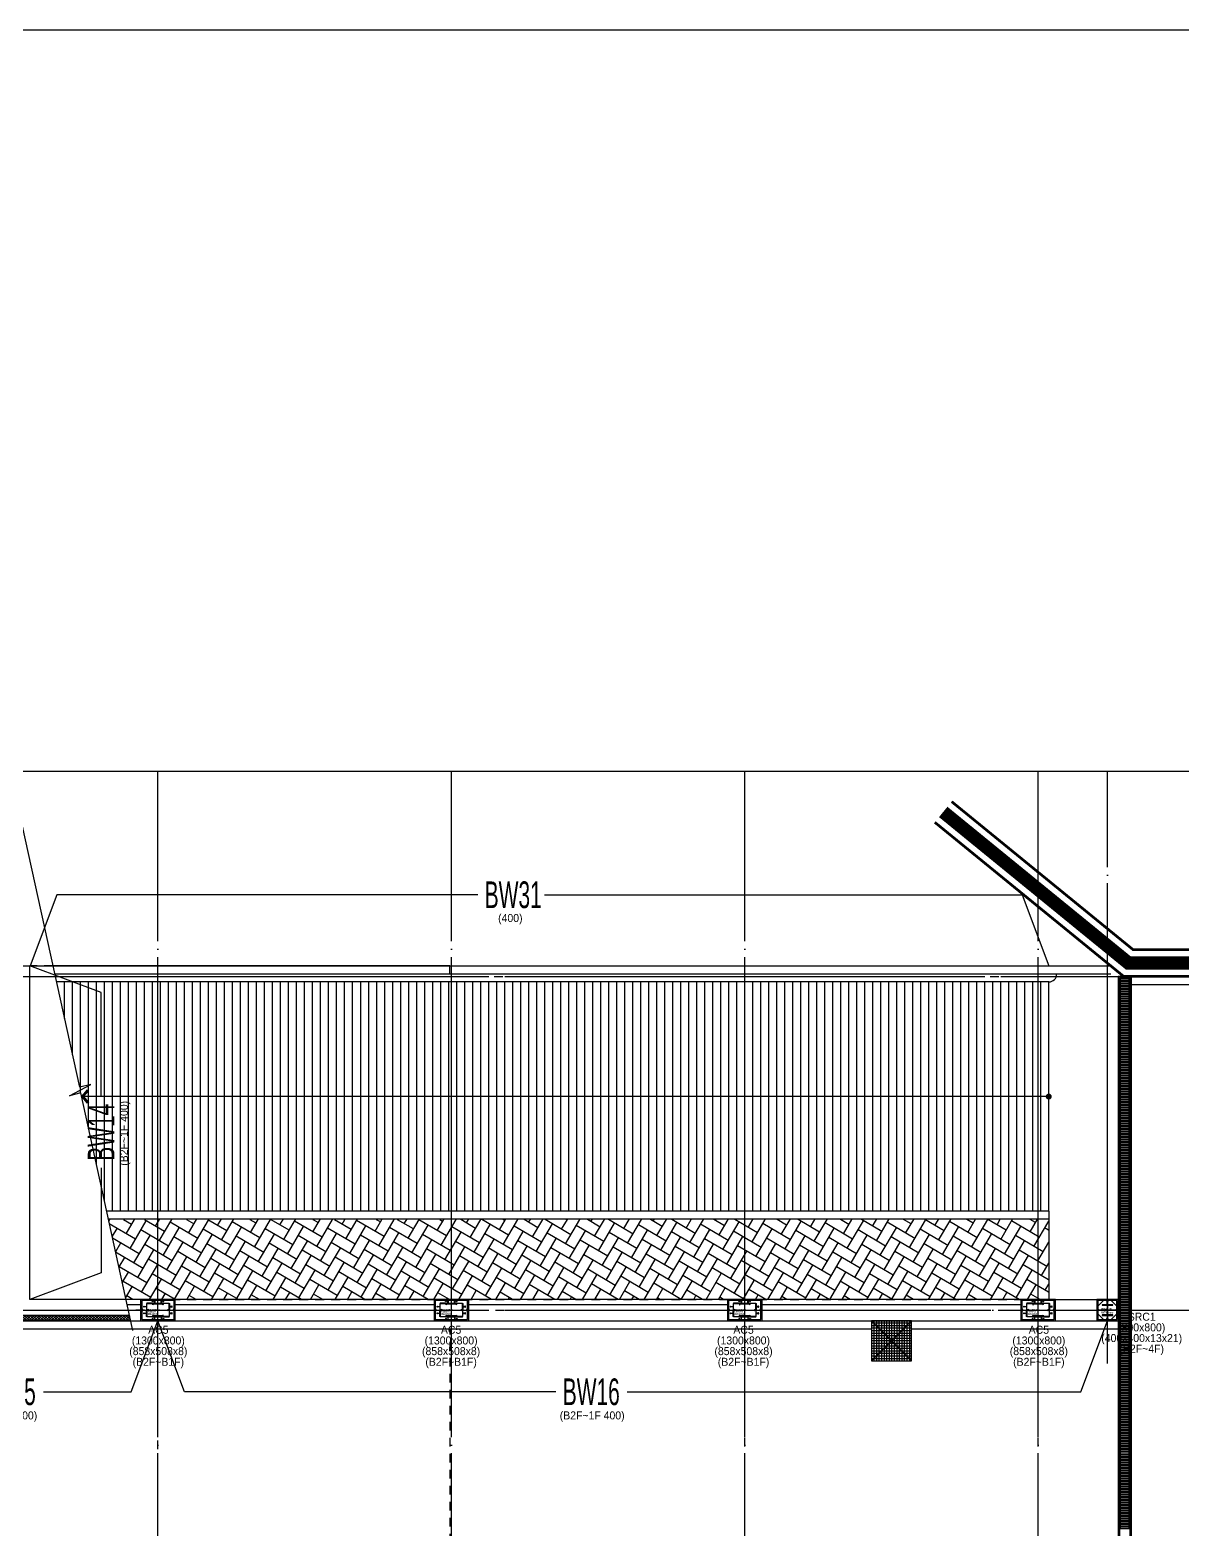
# Model space of a CAD drawing. Header units: millimetres. Extents: x -47382 to 204618, y -51045 to 127155.
# Drawn here: x 75200 to 118398, y 70961 to 127155 of the extents above; entities that cross this region are included whole.
import ezdxf
from ezdxf.enums import TextEntityAlignment as Align

# ---------------------------------------------------------------- set-up
doc = ezdxf.new("R2010")
doc.units = ezdxf.units.MM
doc.header["$LTSCALE"] = 300
doc.header["$MEASUREMENT"] = 0
for name, pattern in [('CEN', [62, 60, -1, 0, -1]), ('DASHED', [0.75, 0.5, -0.25]), ('HID', [2, 1.1, -0.9])]:
    doc.linetypes.add(name, pattern=pattern)
doc.layers.get('0').update_dxf_attribs({"linetype": 'CONTINUOUS'})
doc.layers.get('Defpoints').update_dxf_attribs({"color": 153, "linetype": 'CONTINUOUS'})
for name, color, linetype in [('A-ANNO-CUTL', 7, 'CONTINUOUS'), ('A-ELE3', 4, 'CONTINUOUS'), ('A-FLOR-PFIX', 6, 'CONTINUOUS'), ('A-FLOR-STRA-ETC', 7, 'CONTINUOUS'), ('A-FLOR-STRA-MAIN', 4, 'CONTINUOUS'), ('A-SITE-CIRC', 95, 'CONTINUOUS'), ('A-ST-AXIS-CEN', 252, 'CEN'), ('A-ST-COL', 2, 'CONTINUOUS'), ('A-ST-CONC', 2, 'CONTINUOUS'), ('A-WALL-MASN', 3, 'CONTINUOUS'), ('AA-CJ', 4, 'HID'), ('Bound', 9, 'CONTINUOUS'), ('ELE3', 4, 'CONTINUOUS'), ('H', 8, 'CONTINUOUS'), ('HID', 7, 'HID'), ('OPEN2', 5, 'CONTINUOUS'), ('블럭', 5, 'CONTINUOUS'), ('사업부지', 7, 'CONTINUOUS'), ('절토옹벽', 2, 'CONTINUOUS')]:
    doc.layers.add(name, color=color, linetype=linetype)
doc.layers.add('Defpoint', color=161, linetype='CONTINUOUS', plot=False)
doc.layers.add('보조근', color=7, linetype='CONTINUOUS', lineweight=0)
doc.styles.add('ksm', font='')
doc.styles.add('SH_대대리576', font='NanumGothicBold.ttf')
doc.styles.add('돋움', font='')
doc.styles.get('ksm').set_extended_font_data('Dotum')
doc.styles.get('돋움').set_extended_font_data('Dotum')

# ---------------------------------------------------------------- blocks, each defined once
blk = doc.blocks.new('XR-평면도$0$8F-PLAN$0$arrow2')
at = {"color": 8}
blk.add_lwpolyline([(0, 0.87), (0.74, 0), (0, -0.87), (0.15, -1), (1, 0), (0.15, 1)], close=True, dxfattribs=at)
for points in [[(0, 0.87), (0.15, 1), (0.74, 0), (1, 0)], [(0.74, 0), (1, 0), (0, -0.87), (0.15, -1)]]:
    blk.add_solid(points, dxfattribs=at)
blk = doc.blocks.new('G$CFB26BE8E')
at = {"layer": 'ELE3'}
blk.add_lwpolyline([(0, 0), (1500, 0), (1500, 1500), (0, 1500)], close=True, dxfattribs=at)
at = {"layer": 'H'}
for p, q in [((1500, 1405), (0, 1405)), ((1500, 1310), (0, 1310)), ((1500, 1215), (0, 1215)), ((95, 1500), (95, 0)), ((190, 1500), (190, 0)), ((285, 1500), (285, 0)), ((380, 1500), (380, 0)), ((475, 1500), (475, 0)), ((570, 1500), (570, 0)), ((665, 1500), (665, 0)), ((760, 1500), (760, 0)), ((855, 1500), (855, 0)), ((950, 1500), (950, 0)), ((1045, 1500), (1045, 0)), ((1140, 1500), (1140, 0)), ((1235, 1500), (1235, 0)), ((1330, 1500), (1330, 0)), ((1425, 1500), (1425, 0)), ((1500, 1120), (0, 1120)), ((1500, 1025), (0, 1025)), ((1500, 930), (0, 930)), ((1500, 835), (0, 835)), ((1500, 740), (0, 740)), ((1500, 645), (0, 645)), ((1500, 550), (0, 550)), ((1500, 455), (0, 455)), ((1500, 360), (0, 360)), ((1500, 265), (0, 265)), ((1500, 170), (0, 170)), ((1500, 75), (0, 75))]:
    blk.add_line(p, q, dxfattribs=at)
at = {"layer": 'OPEN2'}
for p, q in [((0, 1500), (1500, 0)), ((0, 0), (1500, 1500))]:
    blk.add_line(p, q, dxfattribs=at)
blk = doc.blocks.new('xbar')
at = {"layer": 'Defpoints'}
blk.add_lwpolyline([(-21, 21), (21, 21), (21, -21), (-21, -21)], close=True, dxfattribs=at)
at = {"layer": '보조근'}
for p, q in [((-21, -21), (21, 21)), ((-21, 21), (21, -21))]:
    blk.add_line(p, q, dxfattribs=at)
blk = doc.blocks.new('AC5(b2~b1f)')
for points in [[(495, 674), (845, 674), (845, 644), (495, 644)], [(495, 166), (845, 166), (845, 196), (495, 196)]]:
    blk.add_hatch(color=9).paths.add_polyline_path(points)
for points in [[(151, 538), (151, 530), (141, 530), (141, 564), (151, 564), (151, 556), (241, 556), (241, 538)], [(536, 764), (528, 764), (528, 774), (562, 774), (562, 764), (554, 764), (554, 674), (536, 674)], [(786, 764), (778, 764), (778, 774), (812, 774), (812, 764), (804, 764), (804, 674), (786, 674)], [(1189, 538), (1189, 530), (1199, 530), (1199, 564), (1189, 564), (1189, 556), (1099, 556), (1099, 538)], [(151, 284), (151, 276), (141, 276), (141, 310), (151, 310), (151, 302), (241, 302), (241, 284)], [(536, 76), (528, 76), (528, 66), (562, 66), (562, 76), (554, 76), (554, 166), (536, 166)], [(786, 76), (778, 76), (778, 66), (812, 66), (812, 76), (804, 76), (804, 166), (786, 166)], [(1189, 284), (1189, 276), (1199, 276), (1199, 310), (1189, 310), (1189, 302), (1099, 302), (1099, 284)]]:
    blk.add_lwpolyline(points, close=True)
at = {"color": 8, "linetype": 'Continuous'}
for points in [[(495, 674), (845, 674), (845, 644), (495, 644)], [(495, 166), (845, 166), (845, 196), (495, 196)]]:
    blk.add_lwpolyline(points, close=True, dxfattribs=at)
at = {"layer": 'A-ST-COL', "color": 2, "linetype": 'Continuous'}
for p, q in [((1280, 780), (60, 780)), ((60, 780), (60, 60)), ((1280, 60), (1280, 780)), ((60, 60), (1280, 60))]:
    blk.add_line(p, q, dxfattribs=at)
for points in [[(486, 650), (475, 619), (482, 616), (494, 647, 0.520567), (475, 674), (261, 674, 0.414214), (241, 654), (241, 440, 0.520567), (268, 421), (299, 433), (296, 440), (265, 429, -0.520567), (249, 440), (249, 654, -0.414214), (261, 666), (475, 666, -0.520567)], [(854, 650), (865, 619), (858, 616), (846, 647, -0.520567), (865, 674), (1079, 674, -0.414214), (1099, 654), (1099, 440, -0.520567), (1072, 421), (1041, 433), (1044, 440), (1075, 429, 0.520567), (1091, 440), (1091, 654, 0.414214), (1079, 666), (865, 666, 0.520567)], [(486, 190), (475, 221), (482, 224), (494, 193, -0.520567), (475, 166), (261, 166, -0.414214), (241, 186), (241, 400, -0.520567), (268, 419), (299, 407), (296, 400), (265, 411, 0.520567), (249, 400), (249, 186, 0.414214), (261, 174), (475, 174, 0.520567)], [(854, 190), (865, 221), (858, 224), (846, 193, 0.520567), (865, 166), (1079, 166, 0.414214), (1099, 186), (1099, 400, 0.520567), (1072, 419), (1041, 407), (1044, 400), (1075, 411, -0.520567), (1091, 400), (1091, 186, -0.414214), (1079, 174), (865, 174, -0.520567)]]:
    blk.add_lwpolyline(points, format="xyb", close=True, dxfattribs=at)
at = {"layer": 'Bound', "color": 9, "linetype": 'Continuous'}
for p, q in [((1320, 820), (20, 820)), ((20, 820), (20, 20)), ((1320, 20), (1320, 820)), ((20, 20), (1320, 20))]:
    blk.add_line(p, q, dxfattribs=at)
at = {"layer": 'Defpoint'}
for p, q in [((670, 0), (670, 840)), ((0, 420), (1340, 420))]:
    blk.add_line(p, q, dxfattribs=at)
at = {"layer": '보조근'}
for p, rotation in [((470, 759), 89.99999999999937), ((870, 81), 269.9999999999994)]:
    blk.add_blockref('xbar', p, dxfattribs=dict(at, rotation=rotation))
at = {"layer": '보조근', "xscale": -1}
for p, rotation in [((870, 759), 270.0000000000006), ((81, 420), 270.0000000000006), ((470, 81), 90.0000000000005), ((1259, 420), 270.0000000000006)]:
    blk.add_blockref('xbar', p, dxfattribs=dict(at, rotation=rotation))
at = {"layer": 'Defpoint', "linetype": 'Continuous', "style": 'SH_대대리576'}
for s, p in [('AC5 (B2~B1F)', (295, 437)), ('858x508x8', (295, 271)), ('1300x800', (295, 352))]:
    blk.add_text(s, height=50, dxfattribs=at).set_placement(p, align=Align.MIDDLE_LEFT)
blk = doc.blocks.new('G$CDF37BB4F')
for points in [[(760, 760), (40, 760), (40, 40), (760, 40)], [(390, 690), (382, 690), (382, 700), (418, 700), (418, 690), (410, 690), (410, 600), (390, 600)], [(304, 410), (304, 418), (294, 418), (294, 382), (304, 382), (304, 390), (394, 390), (394, 410)], [(390, 110), (382, 110), (382, 100), (418, 100), (418, 110), (410, 110), (410, 200), (390, 200)], [(496, 410), (496, 418), (506, 418), (506, 382), (496, 382), (496, 390), (406, 390), (406, 410)]]:
    blk.add_lwpolyline(points, close=True)
for points in [[(254, 760), (40, 546)], [(546, 760), (760, 546)], [(254, 40), (40, 254)], [(546, 40), (760, 254)]]:
    blk.add_lwpolyline(points)
at = {"layer": 'A-ST-COL'}
blk.add_lwpolyline([(800, 800), (0, 800), (0, 0), (800, 0)], close=True, dxfattribs=at)
blk.add_lwpolyline([(200, 200), (600, 200), (600, 221), (428, 221, -0.414214), (406, 243), (406, 557, -0.414214), (428, 579), (600, 579), (600, 600), (200, 600), (200, 579), (372, 579, -0.414214), (394, 557), (394, 243, -0.414214), (372, 221), (200, 221)], format="xyb", close=True, dxfattribs=at)
at = {"layer": 'Defpoint'}
for p, q in [((400, 800), (400, 0)), ((800, 400), (0, 400))]:
    blk.add_line(p, q, dxfattribs=at)
at = {"layer": '보조근', "rotation": 89.99999999999937}
for p in [(400, 739), (61, 400), (400, 61), (739, 400)]:
    blk.add_blockref('xbar', p, dxfattribs=at)
at = {"layer": 'Defpoint', "linetype": 'Continuous', "style": 'SH_대대리576'}
for s, p in [('400x400x13x21', (155, 299)), ('SRC1 (B2~4F)', (155, 450)), ('800x800', (155, 369))]:
    blk.add_text(s, height=50, dxfattribs=at).set_placement(p, align=Align.MIDDLE_LEFT)
blk = doc.blocks.new('ACT 지하2층구조평면도')
at = {"layer": 'A-ST-COL'}
blk.add_lwpolyline([(162582, 129816), (163382, 129816), (163382, 130616), (162582, 130616)], close=True, dxfattribs=at)
blk.add_lwpolyline([(162582, 129816), (163382, 129816), (163382, 130616), (162582, 130616)], close=True, dxfattribs=at)
at = {"layer": 'Defpoint'}
for points in [[(0, 178200), (252000, 178200), (252000, 0), (0, 0)], [(189382, 51045), (47382, 51045), (47382, 150416), (189382, 150416)]]:
    blk.add_lwpolyline(points, close=True, dxfattribs=at)
for name, p in [('AC5(b2~b1f)', (126712, 129796)), ('AC5(b2~b1f)', (137712, 129796)), ('AC5(b2~b1f)', (148712, 129796)), ('AC5(b2~b1f)', (159712, 129796)), ('G$CDF37BB4F', (162582, 129816))]:
    blk.add_blockref(name, p)

msp = doc.modelspace()

# ---------------------------------------------------------------- hatches: boundary and pattern name
at = {"layer": '블럭', "transparency": 33554687}
h = msp.add_hatch(dxfattribs=at)
h.set_pattern_fill('ANSI37', color=256, scale=600)
h.set_pattern_definition([(45, (46000, -12210), (-53.03301, 53.03301), []), (135, (46000, -12210), (-53.03301, -53.03301), [])])
h.paths.add_polyline_path([(78982, 78771), (69450, 78771), (69450, 78971), (78938, 78971)])
at = {"layer": '사업부지', "linetype": 'Continuous', "ltscale": 10}
h = msp.add_hatch(dxfattribs=at)
h.set_pattern_fill('AR-HBONE', color=8, scale=100, angle=14.6251, style=0)
h.set_pattern_definition([(59.62512505, (-197497797, -418579203.6), (-142.83199963, 547.356392), [1200, -400]), (149.62512505, (-197497594.75, -418578858.5), (-142.83199963, 547.356392), [1200, -400])])
h.paths.add_polyline_path([(78807, 79571), (113400, 79571), (113400, 82571), (78150, 82571)])

# ---------------------------------------------------------------- linework, layer by layer
at = {"layer": 'A-ANNO-CUTL'}
msp.add_lwpolyline([(79062, 78408), (77112, 87308), (76677, 87201), (77487, 87627), (77065, 87523), (74198, 100608)], dxfattribs=at)
at = {"layer": 'A-ELE3'}
msp.add_line((113400, 82571), (113400, 79571), dxfattribs=at)
at = {"layer": 'A-FLOR-PFIX'}
for p, q in [((53600, 78771), (116000, 78771)), ((53600, 78471), (106750, 78471)), ((108250, 78471), (116000, 78471))]:
    msp.add_line(p, q, dxfattribs=at)
for points in [[(116000, 91671), (134355, 91671), (134355, 64771), (116500, 64771), (116500, 64771)], [(116500, 91371), (134055, 91371), (134055, 65071), (116500, 65071)]]:
    msp.add_lwpolyline(points, dxfattribs=at)
for points in [[(116500, 64771), (116500, 91671), (116000, 91671), (116000, 64771)], [(116450, 64821), (116450, 91621), (116050, 91621), (116050, 64821)], [(116420, 91541), (116420, 91591), (116080, 91591), (116080, 91541)], [(116420, 91441), (116420, 91491), (116080, 91491), (116080, 91441)], [(116420, 91341), (116420, 91391), (116080, 91391), (116080, 91341)], [(116420, 91241), (116420, 91291), (116080, 91291), (116080, 91241)], [(116420, 91141), (116420, 91191), (116080, 91191), (116080, 91141)], [(116420, 91041), (116420, 91091), (116080, 91091), (116080, 91041)], [(116420, 90941), (116420, 90991), (116080, 90991), (116080, 90941)], [(116420, 90863), (116420, 90913), (116080, 90913), (116080, 90863)], [(116420, 90786), (116420, 90836), (116080, 90836), (116080, 90786)], [(116420, 90686), (116420, 90736), (116080, 90736), (116080, 90686)], [(116420, 90586), (116420, 90636), (116080, 90636), (116080, 90586)], [(116420, 90486), (116420, 90536), (116080, 90536), (116080, 90486)], [(116420, 90386), (116420, 90436), (116080, 90436), (116080, 90386)], [(116420, 90286), (116420, 90336), (116080, 90336), (116080, 90286)], [(116420, 90186), (116420, 90236), (116080, 90236), (116080, 90186)], [(116420, 90086), (116420, 90136), (116080, 90136), (116080, 90086)], [(116420, 89986), (116420, 90036), (116080, 90036), (116080, 89986)], [(116420, 89886), (116420, 89936), (116080, 89936), (116080, 89886)], [(116420, 89786), (116420, 89836), (116080, 89836), (116080, 89786)], [(116420, 89686), (116420, 89736), (116080, 89736), (116080, 89686)], [(116420, 89586), (116420, 89636), (116080, 89636), (116080, 89586)], [(116420, 89486), (116420, 89536), (116080, 89536), (116080, 89486)], [(116420, 89386), (116420, 89436), (116080, 89436), (116080, 89386)], [(116420, 89286), (116420, 89336), (116080, 89336), (116080, 89286)], [(116420, 89186), (116420, 89236), (116080, 89236), (116080, 89186)], [(116420, 89086), (116420, 89136), (116080, 89136), (116080, 89086)], [(116420, 88986), (116420, 89036), (116080, 89036), (116080, 88986)], [(116420, 88886), (116420, 88936), (116080, 88936), (116080, 88886)], [(116420, 88786), (116420, 88836), (116080, 88836), (116080, 88786)], [(116420, 88686), (116420, 88736), (116080, 88736), (116080, 88686)], [(116420, 88586), (116420, 88636), (116080, 88636), (116080, 88586)], [(116420, 88486), (116420, 88536), (116080, 88536), (116080, 88486)], [(116420, 88386), (116420, 88436), (116080, 88436), (116080, 88386)], [(116420, 88286), (116420, 88336), (116080, 88336), (116080, 88286)], [(116420, 88186), (116420, 88236), (116080, 88236), (116080, 88186)], [(116420, 88086), (116420, 88136), (116080, 88136), (116080, 88086)], [(116420, 87986), (116420, 88036), (116080, 88036), (116080, 87986)], [(116420, 87886), (116420, 87936), (116080, 87936), (116080, 87886)], [(116420, 87786), (116420, 87836), (116080, 87836), (116080, 87786)], [(116420, 87686), (116420, 87736), (116080, 87736), (116080, 87686)], [(116420, 87586), (116420, 87636), (116080, 87636), (116080, 87586)], [(116420, 87486), (116420, 87536), (116080, 87536), (116080, 87486)], [(116420, 87386), (116420, 87436), (116080, 87436), (116080, 87386)], [(116420, 87286), (116420, 87336), (116080, 87336), (116080, 87286)], [(116420, 87186), (116420, 87236), (116080, 87236), (116080, 87186)], [(116420, 87086), (116420, 87136), (116080, 87136), (116080, 87086)], [(116420, 86986), (116420, 87036), (116080, 87036), (116080, 86986)], [(116420, 86886), (116420, 86936), (116080, 86936), (116080, 86886)], [(116420, 86786), (116420, 86836), (116080, 86836), (116080, 86786)], [(116420, 86686), (116420, 86736), (116080, 86736), (116080, 86686)], [(116420, 86586), (116420, 86636), (116080, 86636), (116080, 86586)], [(116420, 86486), (116420, 86536), (116080, 86536), (116080, 86486)], [(116420, 86386), (116420, 86436), (116080, 86436), (116080, 86386)], [(116420, 86286), (116420, 86336), (116080, 86336), (116080, 86286)], [(116420, 86186), (116420, 86236), (116080, 86236), (116080, 86186)], [(116420, 86086), (116420, 86136), (116080, 86136), (116080, 86086)], [(116420, 85986), (116420, 86036), (116080, 86036), (116080, 85986)], [(116420, 85886), (116420, 85936), (116080, 85936), (116080, 85886)], [(116420, 85786), (116420, 85836), (116080, 85836), (116080, 85786)], [(116420, 85686), (116420, 85736), (116080, 85736), (116080, 85686)], [(116420, 85586), (116420, 85636), (116080, 85636), (116080, 85586)], [(116420, 85486), (116420, 85536), (116080, 85536), (116080, 85486)], [(116420, 85386), (116420, 85436), (116080, 85436), (116080, 85386)], [(116420, 85286), (116420, 85336), (116080, 85336), (116080, 85286)], [(116420, 85186), (116420, 85236), (116080, 85236), (116080, 85186)], [(116420, 85086), (116420, 85136), (116080, 85136), (116080, 85086)], [(116420, 84986), (116420, 85036), (116080, 85036), (116080, 84986)], [(116420, 84886), (116420, 84936), (116080, 84936), (116080, 84886)], [(116420, 84786), (116420, 84836), (116080, 84836), (116080, 84786)], [(116420, 84686), (116420, 84736), (116080, 84736), (116080, 84686)], [(116420, 84586), (116420, 84636), (116080, 84636), (116080, 84586)], [(116420, 84486), (116420, 84536), (116080, 84536), (116080, 84486)], [(116420, 84386), (116420, 84436), (116080, 84436), (116080, 84386)], [(116420, 84286), (116420, 84336), (116080, 84336), (116080, 84286)], [(116420, 84186), (116420, 84236), (116080, 84236), (116080, 84186)], [(116420, 84086), (116420, 84136), (116080, 84136), (116080, 84086)], [(116420, 83986), (116420, 84036), (116080, 84036), (116080, 83986)], [(116420, 83886), (116420, 83936), (116080, 83936), (116080, 83886)], [(116420, 83786), (116420, 83836), (116080, 83836), (116080, 83786)], [(116420, 83686), (116420, 83736), (116080, 83736), (116080, 83686)], [(116420, 83586), (116420, 83636), (116080, 83636), (116080, 83586)], [(116420, 83486), (116420, 83536), (116080, 83536), (116080, 83486)], [(116420, 83386), (116420, 83436), (116080, 83436), (116080, 83386)], [(116420, 83286), (116420, 83336), (116080, 83336), (116080, 83286)], [(116420, 83186), (116420, 83236), (116080, 83236), (116080, 83186)], [(116420, 83086), (116420, 83136), (116080, 83136), (116080, 83086)], [(116420, 82986), (116420, 83036), (116080, 83036), (116080, 82986)], [(116420, 82886), (116420, 82936), (116080, 82936), (116080, 82886)], [(116420, 82786), (116420, 82836), (116080, 82836), (116080, 82786)], [(116420, 82686), (116420, 82736), (116080, 82736), (116080, 82686)], [(116420, 82586), (116420, 82636), (116080, 82636), (116080, 82586)], [(116420, 82486), (116420, 82536), (116080, 82536), (116080, 82486)], [(116420, 82386), (116420, 82436), (116080, 82436), (116080, 82386)], [(116420, 82286), (116420, 82336), (116080, 82336), (116080, 82286)], [(116420, 82186), (116420, 82236), (116080, 82236), (116080, 82186)], [(116420, 82086), (116420, 82136), (116080, 82136), (116080, 82086)], [(116420, 81986), (116420, 82036), (116080, 82036), (116080, 81986)], [(116420, 81886), (116420, 81936), (116080, 81936), (116080, 81886)], [(116420, 81786), (116420, 81836), (116080, 81836), (116080, 81786)], [(116420, 81686), (116420, 81736), (116080, 81736), (116080, 81686)], [(116420, 81586), (116420, 81636), (116080, 81636), (116080, 81586)], [(116420, 81486), (116420, 81536), (116080, 81536), (116080, 81486)], [(116420, 81386), (116420, 81436), (116080, 81436), (116080, 81386)], [(116420, 81286), (116420, 81336), (116080, 81336), (116080, 81286)], [(116420, 81186), (116420, 81236), (116080, 81236), (116080, 81186)], [(116420, 81086), (116420, 81136), (116080, 81136), (116080, 81086)], [(116420, 80986), (116420, 81036), (116080, 81036), (116080, 80986)], [(116420, 80886), (116420, 80936), (116080, 80936), (116080, 80886)], [(116420, 80786), (116420, 80836), (116080, 80836), (116080, 80786)], [(116420, 80686), (116420, 80736), (116080, 80736), (116080, 80686)], [(116420, 80586), (116420, 80636), (116080, 80636), (116080, 80586)], [(116420, 80486), (116420, 80536), (116080, 80536), (116080, 80486)], [(116420, 80386), (116420, 80436), (116080, 80436), (116080, 80386)], [(116420, 80286), (116420, 80336), (116080, 80336), (116080, 80286)], [(116420, 80186), (116420, 80236), (116080, 80236), (116080, 80186)], [(116420, 80086), (116420, 80136), (116080, 80136), (116080, 80086)], [(116420, 79986), (116420, 80036), (116080, 80036), (116080, 79986)], [(116420, 79886), (116420, 79936), (116080, 79936), (116080, 79886)], [(116420, 79786), (116420, 79836), (116080, 79836), (116080, 79786)], [(116420, 79686), (116420, 79736), (116080, 79736), (116080, 79686)], [(116420, 79586), (116420, 79636), (116080, 79636), (116080, 79586)], [(116420, 79486), (116420, 79536), (116080, 79536), (116080, 79486)], [(116420, 79386), (116420, 79436), (116080, 79436), (116080, 79386)], [(116420, 79286), (116420, 79336), (116080, 79336), (116080, 79286)], [(116420, 79186), (116420, 79236), (116080, 79236), (116080, 79186)], [(116420, 79086), (116420, 79136), (116080, 79136), (116080, 79086)], [(116420, 78986), (116420, 79036), (116080, 79036), (116080, 78986)], [(116420, 78886), (116420, 78936), (116080, 78936), (116080, 78886)], [(116420, 78786), (116420, 78836), (116080, 78836), (116080, 78786)], [(116420, 78686), (116420, 78736), (116080, 78736), (116080, 78686)], [(116420, 78586), (116420, 78636), (116080, 78636), (116080, 78586)], [(116420, 78486), (116420, 78536), (116080, 78536), (116080, 78486)], [(116420, 78386), (116420, 78436), (116080, 78436), (116080, 78386)], [(116420, 78286), (116420, 78336), (116080, 78336), (116080, 78286)], [(116420, 78186), (116420, 78236), (116080, 78236), (116080, 78186)], [(116420, 78086), (116420, 78136), (116080, 78136), (116080, 78086)], [(116420, 77986), (116420, 78036), (116080, 78036), (116080, 77986)], [(116420, 77886), (116420, 77936), (116080, 77936), (116080, 77886)], [(116420, 77786), (116420, 77836), (116080, 77836), (116080, 77786)], [(116420, 77686), (116420, 77736), (116080, 77736), (116080, 77686)], [(116420, 77586), (116420, 77636), (116080, 77636), (116080, 77586)], [(116420, 77486), (116420, 77536), (116080, 77536), (116080, 77486)], [(116420, 77386), (116420, 77436), (116080, 77436), (116080, 77386)], [(116420, 77286), (116420, 77336), (116080, 77336), (116080, 77286)], [(116420, 77186), (116420, 77236), (116080, 77236), (116080, 77186)], [(116420, 77086), (116420, 77136), (116080, 77136), (116080, 77086)], [(116420, 76986), (116420, 77036), (116080, 77036), (116080, 76986)], [(116420, 76886), (116420, 76936), (116080, 76936), (116080, 76886)], [(116420, 76786), (116420, 76836), (116080, 76836), (116080, 76786)], [(116420, 76686), (116420, 76736), (116080, 76736), (116080, 76686)], [(116420, 76586), (116420, 76636), (116080, 76636), (116080, 76586)], [(116420, 76486), (116420, 76536), (116080, 76536), (116080, 76486)], [(116420, 76386), (116420, 76436), (116080, 76436), (116080, 76386)], [(116420, 76286), (116420, 76336), (116080, 76336), (116080, 76286)], [(116420, 76186), (116420, 76236), (116080, 76236), (116080, 76186)], [(116420, 76086), (116420, 76136), (116080, 76136), (116080, 76086)], [(116420, 75986), (116420, 76036), (116080, 76036), (116080, 75986)], [(116420, 75886), (116420, 75936), (116080, 75936), (116080, 75886)], [(116420, 75786), (116420, 75836), (116080, 75836), (116080, 75786)], [(116420, 75686), (116420, 75736), (116080, 75736), (116080, 75686)], [(116420, 75586), (116420, 75636), (116080, 75636), (116080, 75586)], [(116420, 75486), (116420, 75536), (116080, 75536), (116080, 75486)], [(116420, 75386), (116420, 75436), (116080, 75436), (116080, 75386)], [(116420, 75286), (116420, 75336), (116080, 75336), (116080, 75286)], [(116420, 75186), (116420, 75236), (116080, 75236), (116080, 75186)], [(116420, 75086), (116420, 75136), (116080, 75136), (116080, 75086)], [(116420, 74986), (116420, 75036), (116080, 75036), (116080, 74986)], [(116420, 74886), (116420, 74936), (116080, 74936), (116080, 74886)], [(116420, 74786), (116420, 74836), (116080, 74836), (116080, 74786)], [(116420, 74686), (116420, 74736), (116080, 74736), (116080, 74686)], [(116420, 74586), (116420, 74636), (116080, 74636), (116080, 74586)], [(116420, 74486), (116420, 74536), (116080, 74536), (116080, 74486)], [(116420, 74386), (116420, 74436), (116080, 74436), (116080, 74386)], [(116420, 74286), (116420, 74336), (116080, 74336), (116080, 74286)], [(116420, 74186), (116420, 74236), (116080, 74236), (116080, 74186)], [(116420, 74086), (116420, 74136), (116080, 74136), (116080, 74086)], [(116420, 73986), (116420, 74036), (116080, 74036), (116080, 73986)], [(116420, 73886), (116420, 73936), (116080, 73936), (116080, 73886)], [(116420, 73786), (116420, 73836), (116080, 73836), (116080, 73786)], [(116420, 73686), (116420, 73736), (116080, 73736), (116080, 73686)], [(116420, 73586), (116420, 73636), (116080, 73636), (116080, 73586)], [(116420, 73486), (116420, 73536), (116080, 73536), (116080, 73486)], [(116420, 73386), (116420, 73436), (116080, 73436), (116080, 73386)], [(116420, 73286), (116420, 73336), (116080, 73336), (116080, 73286)], [(116420, 73186), (116420, 73236), (116080, 73236), (116080, 73186)], [(116420, 73086), (116420, 73136), (116080, 73136), (116080, 73086)], [(116420, 72986), (116420, 73036), (116080, 73036), (116080, 72986)], [(116420, 72886), (116420, 72936), (116080, 72936), (116080, 72886)], [(116420, 72786), (116420, 72836), (116080, 72836), (116080, 72786)], [(116420, 72686), (116420, 72736), (116080, 72736), (116080, 72686)], [(116420, 72586), (116420, 72636), (116080, 72636), (116080, 72586)], [(116420, 72486), (116420, 72536), (116080, 72536), (116080, 72486)], [(116420, 72386), (116420, 72436), (116080, 72436), (116080, 72386)], [(116420, 72286), (116420, 72336), (116080, 72336), (116080, 72286)], [(116420, 72186), (116420, 72236), (116080, 72236), (116080, 72186)], [(116420, 72086), (116420, 72136), (116080, 72136), (116080, 72086)], [(116420, 71986), (116420, 72036), (116080, 72036), (116080, 71986)], [(116420, 71886), (116420, 71936), (116080, 71936), (116080, 71886)], [(116420, 71786), (116420, 71836), (116080, 71836), (116080, 71786)], [(116420, 71686), (116420, 71736), (116080, 71736), (116080, 71686)], [(116420, 71586), (116420, 71636), (116080, 71636), (116080, 71586)], [(116420, 71486), (116420, 71536), (116080, 71536), (116080, 71486)], [(116420, 71386), (116420, 71436), (116080, 71436), (116080, 71386)], [(116420, 71286), (116420, 71336), (116080, 71336), (116080, 71286)], [(116420, 71186), (116420, 71236), (116080, 71236), (116080, 71186)], [(116420, 71086), (116420, 71136), (116080, 71136), (116080, 71086)], [(116420, 70986), (116420, 71036), (116080, 71036), (116080, 70986)]]:
    msp.add_lwpolyline(points, close=True, dxfattribs=at)
at = {"layer": 'A-FLOR-STRA-ETC'}
msp.add_line((113400, 87171), (77142, 87171), dxfattribs=at)
at = {"layer": 'A-FLOR-STRA-ETC', "const_width": 112}
msp.add_lwpolyline([(113400, 87115, -1), (113400, 87228, -1)], format="xyb", close=True, dxfattribs=at)
at = {"layer": 'A-FLOR-STRA-MAIN'}
for p, q in [((90945, 92071), (115727, 92071)), ((90945, 91771), (115727, 91771)), ((79500, 79571), (78807, 79571)), ((79350, 79371), (78851, 79371)), ((90450, 79571), (80500, 79571)), ((90350, 79371), (80650, 79371)), ((101500, 79571), (91450, 79571)), ((101350, 79371), (91650, 79371)), ((113500, 79571), (102500, 79571)), ((112350, 79371), (102650, 79371))]:
    msp.add_line(p, q, dxfattribs=at)
msp.add_lwpolyline([(76134, 91771), (90945, 91771), (90945, 92071), (76068, 92071)], dxfattribs=at)
at = {"layer": 'A-SITE-CIRC'}
for p, q in [((113700, 91771), (113700, 91771)), ((113400, 91471), (76222, 91471)), ((76500, 90101), (76500, 91471)), ((76800, 88731), (76800, 91471)), ((77100, 87305), (77100, 91471)), ((77400, 85993), (77400, 91471)), ((77700, 84624), (77700, 91471)), ((78000, 83254), (78000, 91471)), ((78300, 82871), (78300, 91471)), ((78600, 82871), (78600, 91471)), ((78900, 82871), (78900, 91471)), ((79200, 82871), (79200, 91471)), ((79500, 82871), (79500, 91471)), ((79800, 82871), (79800, 91471)), ((80100, 82871), (80100, 91471)), ((80400, 82871), (80400, 91471)), ((80700, 82871), (80700, 91471)), ((81000, 82871), (81000, 91471)), ((81300, 82871), (81300, 91471)), ((81600, 82871), (81600, 91471)), ((81900, 82871), (81900, 91471)), ((82200, 82871), (82200, 91471)), ((82500, 82871), (82500, 91471)), ((82800, 82871), (82800, 91471)), ((83100, 82871), (83100, 91471)), ((83400, 82871), (83400, 91471)), ((83700, 82871), (83700, 91471)), ((84000, 82871), (84000, 91471)), ((84300, 82871), (84300, 91471)), ((84600, 82871), (84600, 91471)), ((84900, 82871), (84900, 91471)), ((85200, 82871), (85200, 91471)), ((85500, 82871), (85500, 91471)), ((85800, 82871), (85800, 91471)), ((86100, 82871), (86100, 91471)), ((86400, 82871), (86400, 91471)), ((86700, 82871), (86700, 91471)), ((87000, 82871), (87000, 91471)), ((87300, 82871), (87300, 91471)), ((87600, 82871), (87600, 91471)), ((87900, 82871), (87900, 91471)), ((88200, 82871), (88200, 91471)), ((88500, 82871), (88500, 91471)), ((88800, 82871), (88800, 91471)), ((89100, 82871), (89100, 91471)), ((89400, 82871), (89400, 91471)), ((89700, 82871), (89700, 91471)), ((90000, 82871), (90000, 91471)), ((90300, 82871), (90300, 91471)), ((90600, 82871), (90600, 91471)), ((90900, 82871), (90900, 91471)), ((91200, 82871), (91200, 91471)), ((91500, 82871), (91500, 91471)), ((91800, 82871), (91800, 91471)), ((92100, 82871), (92100, 91471)), ((92400, 82871), (92400, 91471)), ((92700, 82871), (92700, 91471)), ((93000, 82871), (93000, 91471)), ((93300, 82871), (93300, 91471)), ((93600, 82871), (93600, 91471)), ((93900, 82871), (93900, 91471)), ((94200, 82871), (94200, 91471)), ((94500, 82871), (94500, 91471)), ((94800, 82871), (94800, 91471)), ((95100, 82871), (95100, 91471)), ((95400, 82871), (95400, 91471)), ((95700, 82871), (95700, 91471)), ((96000, 82871), (96000, 91471)), ((96300, 82871), (96300, 91471)), ((96600, 82871), (96600, 91471)), ((96900, 82871), (96900, 91471)), ((97200, 82871), (97200, 91471)), ((97500, 82871), (97500, 91471)), ((97800, 82871), (97800, 91471)), ((98100, 82871), (98100, 91471)), ((98400, 82871), (98400, 91471)), ((98700, 82871), (98700, 91471)), ((99000, 82871), (99000, 91471)), ((99300, 82871), (99300, 91471)), ((99600, 82871), (99600, 91471)), ((99900, 82871), (99900, 91471)), ((100200, 82871), (100200, 91471)), ((100500, 82871), (100500, 91471)), ((100800, 82871), (100800, 91471)), ((101100, 82871), (101100, 91471)), ((101400, 82871), (101400, 91471)), ((101700, 82871), (101700, 91471)), ((102000, 82871), (102000, 91471)), ((102300, 82871), (102300, 91471)), ((102600, 82871), (102600, 91471)), ((102900, 82871), (102900, 91471)), ((103200, 82871), (103200, 91471)), ((103500, 82871), (103500, 91471)), ((103800, 82871), (103800, 91471)), ((104100, 82871), (104100, 91471)), ((104400, 82871), (104400, 91471)), ((104700, 82871), (104700, 91471)), ((105000, 82871), (105000, 91471)), ((105300, 82871), (105300, 91471)), ((105600, 82871), (105600, 91471)), ((105900, 82871), (105900, 91471)), ((106200, 82871), (106200, 91471)), ((106500, 82871), (106500, 91471)), ((106800, 82871), (106800, 91471)), ((107100, 82871), (107100, 91471)), ((107400, 82871), (107400, 91471)), ((107700, 82871), (107700, 91471)), ((108000, 82871), (108000, 91471)), ((108300, 82871), (108300, 91471)), ((108600, 82871), (108600, 91471)), ((108900, 82871), (108900, 91471)), ((109200, 82871), (109200, 91471)), ((109500, 82871), (109500, 91471)), ((109800, 82871), (109800, 91471)), ((110100, 82871), (110100, 91471)), ((110400, 82871), (110400, 91471)), ((110700, 82871), (110700, 91471)), ((111000, 82871), (111000, 91471)), ((111300, 82871), (111300, 91471)), ((111600, 82871), (111600, 91471)), ((111900, 82871), (111900, 91471)), ((112200, 82871), (112200, 91471)), ((112500, 82871), (112500, 91471)), ((112800, 82871), (112800, 91471)), ((113100, 82871), (113100, 91471)), ((113400, 82871), (113400, 91471)), ((76800, 87231), (76800, 87265)), ((113400, 82871), (78084, 82871)), ((113400, 82871), (113400, 82571)), ((113400, 82571), (78150, 82571))]:
    msp.add_line(p, q, dxfattribs=at)
msp.add_arc((113400, 91771), 300, 270, 0, dxfattribs=at)
at = {"layer": 'A-ST-AXIS-CEN'}
for p, q in [((80000, 0), (80000, 99371)), ((91000, 0), (91000, 99371)), ((102000, 0), (102000, 99371)), ((113000, 0), (113000, 99371)), ((115600, 77171), (115600, 99371)), ((0, 91671), (142000, 91671)), ((0, 79171), (142000, 79171))]:
    msp.add_line(p, q, dxfattribs=at)
at = {"layer": 'A-ST-CONC'}
for p, q in [((75200, 79571), (75200, 92071)), ((75200, 92071), (115727, 92071)), ((115727, 92071), (116217, 91671)), ((78807, 79571), (75200, 79571))]:
    msp.add_line(p, q, dxfattribs=at)
at = {"layer": 'A-ST-CONC', "linetype": 'HID'}
msp.add_line((75200, 91671), (116217, 91671), dxfattribs=at)
at = {"layer": 'A-ST-CONC'}
for points in [[(69400, 92071), (75200, 92071)], [(113500, 79571), (115200, 79571)], [(69450, 79171), (78895, 79171)], [(113500, 79171), (115200, 79171)]]:
    msp.add_lwpolyline(points, dxfattribs=at)
at = {"layer": 'A-ST-CONC', "linetype": 'HID'}
for points in [[(80500, 79571), (90450, 79571)], [(91450, 79571), (101400, 79571)], [(102500, 79571), (112500, 79571)], [(79500, 79171), (78895, 79171)], [(80500, 79171), (90450, 79171)], [(91450, 79171), (101400, 79171)], [(102500, 79171), (112500, 79171)]]:
    msp.add_lwpolyline(points, dxfattribs=at)
at = {"layer": 'A-WALL-MASN'}
for points in [[(78938, 78971), (69450, 78971)], [(78982, 78771), (69450, 78771)]]:
    msp.add_lwpolyline(points, dxfattribs=at)
at = {"layer": 'AA-CJ'}
for p, q in [((116500, 79171), (134055, 79171)), ((80000, 64954), (80000, 78471)), ((90950, 65054), (90950, 78471)), ((102000, 65054), (102000, 78471)), ((113000, 65054), (113000, 78471))]:
    msp.add_line(p, q, dxfattribs=at)
at = {"layer": 'Defpoint'}
for points in [[(-47382, 127155), (204618, 127155), (204618, -51045), (-47382, -51045)], [(142000, 0), (0, 0), (0, 99371), (142000, 99371)]]:
    msp.add_lwpolyline(points, close=True, dxfattribs=at)
at = {"layer": 'Defpoints'}
for points in [[(91989, 94738), (76202, 94738), (75202, 92071)], [(94491, 94738), (112400, 94738), (113400, 92071)], [(77867, 87199), (77867, 91072), (75200, 92072)], [(77867, 84504), (77867, 80571), (75200, 79571)], [(75713, 76105), (79000, 76105), (80000, 78771)], [(94916, 76105), (81000, 76105), (80000, 78771)], [(97599, 76105), (114600, 76105), (115600, 78771)]]:
    msp.add_lwpolyline(points, dxfattribs=at)
at = {"layer": 'HID'}
msp.add_line((76068, 92071), (75200, 92071), dxfattribs=at)
at = {"layer": '절토옹벽', "color": 8, "linetype": 'DASHED', "ltscale": 5, "const_width": 500, "flags": 128}
msp.add_lwpolyline([(109444, 97842), (116390, 92176), (134864, 92176), (134864, 64276)], dxfattribs=at)
at = {"layer": '절토옹벽', "color": 8, "linetype": 'ByBlock', "ltscale": 5, "const_width": 100, "flags": 128}
for points in [[(109760, 98229), (116568, 92676), (135364, 92676), (135364, 64276)], [(109128, 97454), (116212, 91676), (134364, 91676), (134364, 64276)]]:
    msp.add_lwpolyline(points, dxfattribs=at)

# ---------------------------------------------------------------- block references
for name, p in [('ACT 지하2층구조평면도', (-47382, -51045)), ('G$CFB26BE8E', (106750, 77271))]:
    msp.add_blockref(name, p)
at = {"layer": 'A-FLOR-STRA-ETC', "xscale": -250.3722453899792, "yscale": 251.8381431363523, "zscale": 250.3722453899792, "rotation": 359.9999829906214}
msp.add_blockref('XR-평면도$0$8F-PLAN$0$arrow2', (77392, 87171), dxfattribs=at)

# ---------------------------------------------------------------- texts
at = {"layer": 'Defpoints', "style": 'ksm', "width": 0.6}
for s, p in [('BW31', (93320, 94738)), ('BW15', (74349, 76106)), ('BW16', (96247, 76106))]:
    msp.add_text(s, height=1000, dxfattribs=at).set_placement(p, align=Align.MIDDLE_CENTER)
at = {"layer": 'Defpoints', "linetype": 'Continuous', "style": '돋움'}
for s, p in [('(400)', (93212, 93866)), ('(B2F~1F 400)', (74257, 75220)), ('(B2F~1F 400)', (96281, 75220))]:
    msp.add_text(s, height=300, dxfattribs=at).set_placement(p, align=Align.MIDDLE_CENTER)
at = {"layer": 'Defpoints', "style": 'ksm', "width": 0.6}
msp.add_text('BW14', height=1000, rotation=90, dxfattribs=at).set_placement((77866, 85835), align=Align.MIDDLE_CENTER)
at = {"layer": 'Defpoints', "linetype": 'Continuous', "style": '돋움'}
msp.add_text('(B2F~1F 400)', height=300, rotation=90, dxfattribs=at).set_placement((78723, 85795), align=Align.MIDDLE_CENTER)
for s, p in [('(800x800)', (116887, 78280)), ('SRC1', (116887, 78680)), ('(1300x800)', (80013, 77790)), ('AC5', (80013, 78190)), ('(1300x800)', (90991, 77790)), ('AC5', (90991, 78190)), ('(1300x800)', (101956, 77790)), ('AC5', (101956, 78190)), ('(1300x800)', (113030, 77790)), ('AC5', (113030, 78190)), ('(400x400x13x21)', (116887, 77880)), ('(858x508x8)', (80013, 77390)), ('(858x508x8)', (90991, 77390)), ('(858x508x8)', (101956, 77390)), ('(858x508x8)', (113030, 77390)), ('(B2F~4F)', (116887, 77480)), ('(B2F~B1F)', (80013, 76990)), ('(B2F~B1F)', (90991, 76990)), ('(B2F~B1F)', (101956, 76990)), ('(B2F~B1F)', (113030, 76990))]:
    msp.add_text(s, height=300, dxfattribs=at).set_placement(p, align=Align.BOTTOM_CENTER)

doc.saveas('drawing.dxf')
